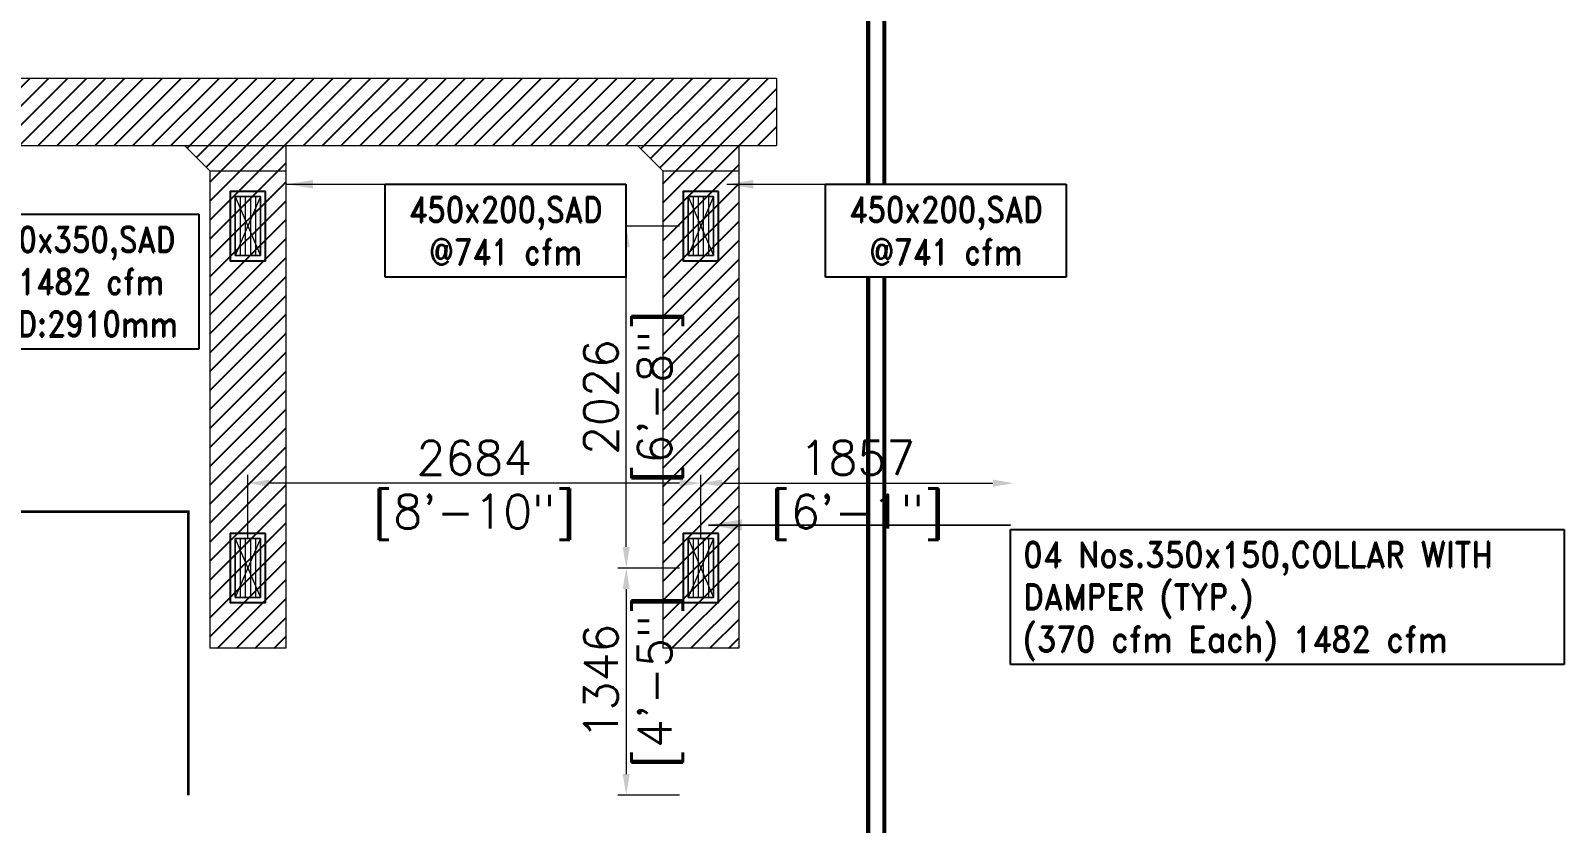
# Model space of a CAD drawing. Header units: millimetres. Extents: x -330573 to 5697, y 22061 to 198972.
# Drawn here: x -79740 to -70650, y 188735 to 193433 of the extents above; entities that cross this region are included whole.
import ezdxf

# ---------------------------------------------------------------- set-up
doc = ezdxf.new("R2010")
doc.units = ezdxf.units.MM
doc.linetypes.add('HIDDEN', pattern=[0.375, 0.25, -0.125])
for name, color, linetype, lineweight in [('VL-AC-ACCOUSTIC INSULATION', 32, 'Continuous', 25), ('VL-AC-DIM', 20, 'Continuous', 25), ('VL-AC-SA', 6, 'Continuous', 5), ('VL-AC-SA_TEXT_50', 7, 'Continuous', 25), ('VL-AC-SAT', 72, 'Continuous', 25), ('VL-AC-VRF PIPE', 152, 'Continuous', 30), ('VL-FC', 21, 'Continuous', 18)]:
    doc.layers.add(name, color=color, linetype=linetype, lineweight=lineweight)
doc.styles.add('ROMANS', font='romans.shx', dxfattribs={"height": 200})
doc.styles.add('VOLTAS - ROMAND', font='romand.shx', dxfattribs={"width": 0.85})
doc.dimstyles.new('VL_DIM', dxfattribs={"dimscale": 1.25, "dimtxt": 200, "dimasz": 125, "dimexe": 50, "dimexo": 50, "dimgap": 50, "dimtad": 1, "dimdec": 0, "dimrnd": 1, "dimzin": 9, "dimdsep": 46, "dimtxsty": 'ROMANS', "dimcen": 0.09, "dimdle": 35, "dimclrd": 7, "dimclre": 7, "dimclrt": 7, "dimadec": 0, "dimazin": 0, "dimtfac": 1, "dimtdec": 0, "dimtmove": 2, "dimatfit": 3, "dimfxl": 1, "dimtolj": 1, "dimtzin": 0, "dimlwd": 15, "dimlwe": 15, "dimarcsym": 1})
doc.dimstyles.new('VOLTAS', dxfattribs={"dimscale": 100, "dimtxt": 2, "dimasz": 2, "dimexe": 0.5, "dimexo": 0.5, "dimgap": 0.5, "dimtad": 1, "dimdec": 0, "dimzin": 12, "dimdsep": 46, "dimtxsty": 'ROMANS', "dimcen": 10, "dimdle": 100, "dimclrd": 7, "dimclre": 7, "dimclrt": 7, "dimadec": 0, "dimazin": 0, "dimtfac": 1, "dimtdec": 0, "dimtmove": 1, "dimatfit": 3, "dimfxl": 0.18, "dimtolj": 1, "dimtzin": 0, "dimarcsym": 2})

# ---------------------------------------------------------------- blocks, each defined once
blk = doc.blocks.new('*U280')
at = {"color": 252, "lineweight": 9}
for p, q in [((783227.3, 315085.6), (783227.3, 315435.6)), ((783257.3, 315085.6), (783257.3, 315435.6)), ((783287.3, 315085.6), (783287.3, 315435.6)), ((783317.3, 315085.6), (783317.3, 315435.6))]:
    blk.add_line(p, q, dxfattribs=at)
at = {"layer": 'VL-AC-SAT'}
blk.add_lwpolyline([(783167.3, 315055.6), (783377.3, 315055.6), (783377.3, 315465.6), (783167.3, 315465.6)], close=True, dxfattribs=at)
at = {"layer": 'VL-AC-SAT', "lineweight": 20}
blk.add_lwpolyline([(783197.3, 315085.6), (783347.3, 315085.6), (783347.3, 315435.6), (783197.3, 315435.6)], close=True, dxfattribs=at)
blk = doc.blocks.new('*D186')
at = {"layer": 'Defpoints', "color": 0, "transparency": 16777216}
for p in [(-78452.5, 190751), (-78452.5, 190379.3), (-75768.2, 190379.3)]:
    blk.add_point(p, dxfattribs=at)
at = {"layer": 'VL-AC-DIM', "color": 7, "lineweight": 15, "transparency": 16777216}
for p, q in [((-78452.5, 190429.3), (-78452.5, 190801)), ((-75893.2, 190751), (-78327.5, 190751)), ((-75768.2, 190429.3), (-75768.2, 190801))]:
    blk.add_line(p, q, dxfattribs=at)
at = {"layer": 'VL-AC-DIM', "color": 7, "transparency": 16777216}
for points in [[(-78327.5, 190771.9), (-78327.5, 190730.2), (-78452.5, 190751)], [(-75893.2, 190771.9), (-75893.2, 190730.2), (-75768.2, 190751)]]:
    blk.add_solid(points, dxfattribs=at)
at = {"layer": 'VL-AC-DIM', "color": 7, "transparency": 16777216, "char_height": 200, "attachment_point": 5, "style": 'ROMANS'}
for s, insert in [('\\A1;2684', (-77110.4, 190901)), ('\\A1;[8\'-10"]', (-77110.4, 190548.7))]:
    blk.add_mtext(s, dxfattribs=dict(at, insert=insert))
blk = doc.blocks.new('*D187')
at = {"layer": 'Defpoints', "color": 0, "transparency": 16777216}
for p in [(-73911.2, 190751), (-73911.2, 190751), (-75768.2, 190379.3)]:
    blk.add_point(p, dxfattribs=at)
at = {"layer": 'VL-AC-DIM', "color": 7, "lineweight": 15, "transparency": 16777216}
for p, q in [((-75768.2, 190429.3), (-75768.2, 190801)), ((-75643.2, 190751), (-74036.2, 190751))]:
    blk.add_line(p, q, dxfattribs=at)
at = {"layer": 'VL-AC-DIM', "color": 7, "transparency": 16777216}
for points in [[(-75643.2, 190771.9), (-75643.2, 190730.2), (-75768.2, 190751)], [(-74036.2, 190771.9), (-74036.2, 190730.2), (-73911.2, 190751)]]:
    blk.add_solid(points, dxfattribs=at)
at = {"layer": 'VL-AC-DIM', "color": 7, "transparency": 16777216, "char_height": 200, "attachment_point": 5, "style": 'ROMANS'}
for s, insert in [('\\A1;1857', (-74839.7, 190901)), ('\\A1;[6\'-1"]', (-74839.7, 190548.7))]:
    blk.add_mtext(s, dxfattribs=dict(at, insert=insert))
blk = doc.blocks.new('*D188')
at = {"layer": 'Defpoints', "color": 0, "transparency": 16777216}
for p in [(-75843.2, 190247.8), (-76209.9, 188901.9), (-75843.2, 188901.9)]:
    blk.add_point(p, dxfattribs=at)
at = {"layer": 'VL-AC-DIM', "color": 7, "lineweight": 15, "transparency": 16777216}
for p, q in [((-75893.2, 190247.8), (-76259.9, 190247.8)), ((-76209.9, 190122.8), (-76209.9, 189026.9)), ((-75893.2, 188901.9), (-76259.9, 188901.9))]:
    blk.add_line(p, q, dxfattribs=at)
at = {"layer": 'VL-AC-DIM', "color": 7, "transparency": 16777216}
for points in [[(-76230.8, 190122.8), (-76189.1, 190122.8), (-76209.9, 190247.8)], [(-76230.8, 189026.9), (-76189.1, 189026.9), (-76209.9, 188901.9)]]:
    blk.add_solid(points, dxfattribs=at)
at = {"layer": 'VL-AC-DIM', "color": 7, "transparency": 16777216, "char_height": 200, "attachment_point": 5, "rotation": 90, "style": 'ROMANS'}
for s, insert in [('\\A1;[4\'-5"]', (-76007.6, 189574.8)), ('\\A1;1346', (-76359.9, 189574.8))]:
    blk.add_mtext(s, dxfattribs=dict(at, insert=insert))
blk = doc.blocks.new('*D189')
at = {"layer": 'Defpoints', "color": 0, "transparency": 16777216}
for p in [(-76209.9, 192274.3), (-75843.2, 192274.3), (-75843.2, 190247.8)]:
    blk.add_point(p, dxfattribs=at)
at = {"layer": 'VL-AC-DIM', "color": 7, "lineweight": 15, "transparency": 16777216}
for p, q in [((-75893.2, 192274.3), (-76259.9, 192274.3)), ((-76209.9, 190372.8), (-76209.9, 192149.3)), ((-75893.2, 190247.8), (-76259.9, 190247.8))]:
    blk.add_line(p, q, dxfattribs=at)
at = {"layer": 'VL-AC-DIM', "color": 7, "transparency": 16777216}
for points in [[(-76230.8, 192149.3), (-76189.1, 192149.3), (-76209.9, 192274.3)], [(-76230.8, 190372.8), (-76189.1, 190372.8), (-76209.9, 190247.8)]]:
    blk.add_solid(points, dxfattribs=at)
at = {"layer": 'VL-AC-DIM', "color": 7, "transparency": 16777216, "char_height": 200, "attachment_point": 5, "rotation": 90, "style": 'ROMANS'}
for s, insert in [('\\A1;[6\'-8"]', (-76007.6, 191261)), ('\\A1;2026', (-76359.9, 191261))]:
    blk.add_mtext(s, dxfattribs=dict(at, insert=insert))

msp = doc.modelspace()

# ---------------------------------------------------------------- linework, layer by layer
at = {"layer": 'VL-AC-SA'}
msp.add_line((-75318.2, 193151.9), (-75318.2, 192751.9), dxfattribs=at)
at = {"layer": 'VL-AC-SA', "ltscale": 150}
for p, q in [((-78377.5, 192449.3), (-78527.5, 192099.3)), ((-78527.5, 192449.3), (-78377.5, 192099.3)), ((-75693.2, 192449.3), (-75843.2, 192099.3)), ((-75843.2, 192449.3), (-75693.2, 192099.3)), ((-78377.5, 190422.8), (-78527.5, 190072.8)), ((-78527.5, 190422.8), (-78377.5, 190072.8)), ((-75693.2, 190422.8), (-75843.2, 190072.8)), ((-75843.2, 190422.8), (-75693.2, 190072.8))]:
    msp.add_line(p, q, dxfattribs=at)
at = {"layer": 'VL-AC-SA'}
for points in [[(-80910.9, 191556.9), (-80816.6, 191556.9, 0.414214), (-80666.6, 191706.9), (-80666.6, 192601.9, -0.414214), (-80116.6, 193151.9), (-75318.2, 193151.9)], [(-80910.9, 191156.9), (-80816.6, 191156.9, 0.414214), (-80266.6, 191706.9), (-80266.6, 192601.9, -0.414214), (-80116.6, 192751.9), (-75318.2, 192751.9)]]:
    msp.add_lwpolyline(points, format="xyb", dxfattribs=at)
for points in [[(-78677.5, 192601.9), (-78827.5, 192751.9)], [(-78227.5, 192751.9), (-78227.5, 189772.8)], [(-75993.2, 192601.9), (-76143.2, 192751.9)], [(-75543.2, 192751.9), (-75543.2, 189772.8)], [(-78677.5, 192601.9), (-78677.5, 189772.8)], [(-78677.5, 192601.9), (-78227.5, 192601.9)], [(-75993.2, 192601.9), (-75993.2, 189772.8)], [(-75993.2, 192601.9), (-75543.2, 192601.9)], [(-78227.5, 189772.8), (-78677.5, 189772.8)], [(-75543.2, 189772.8), (-75993.2, 189772.8)]]:
    msp.add_lwpolyline(points, dxfattribs=at)
at = {"layer": 'VL-AC-SA', "ltscale": 150}
for points in [[(-78377.5, 192449.3), (-78377.5, 192099.3), (-78527.5, 192099.3), (-78527.5, 192449.3)], [(-75693.2, 192449.3), (-75693.2, 192099.3), (-75843.2, 192099.3), (-75843.2, 192449.3)], [(-78377.5, 190422.8), (-78377.5, 190072.8), (-78527.5, 190072.8), (-78527.5, 190422.8)], [(-75693.2, 190422.8), (-75693.2, 190072.8), (-75843.2, 190072.8), (-75843.2, 190422.8)]]:
    msp.add_lwpolyline(points, close=True, dxfattribs=at)
at = {"layer": 'VL-AC-VRF PIPE', "const_width": 25}
for points in [[(-77231, 180586.2), (-77404.1, 180586.2), (-77404.1, 181046.3), (-74775.8, 181046.3), (-74775.8, 196647.7), (-78105.3, 196647.7), (-78105.3, 197097.5), (-78653.7, 197097.5)], [(-75553.2, 168889.9), (-75553.2, 168580.4), (-74679.8, 168580.4), (-74679.8, 197070.6), (-76142.9, 197070.6)]]:
    msp.add_lwpolyline(points, dxfattribs=at)
at = {"layer": 'VL-FC', "const_width": 15}
msp.add_lwpolyline([(-74570.9, 171091.9), (-77200.7, 171091.9), (-77200.7, 170501.3), (-109889.9, 170501.3), (-109889.9, 171091.9), (-111960.9, 171091.9), (-111961.4, 190581.8), (-78805.9, 190581.8), (-78805.9, 188901.9)], dxfattribs=at)

# ---------------------------------------------------------------- block references
at = {"layer": 'VL-AC-SAT', "linetype": 'HIDDEN', "lineweight": 0, "rotation": 180}
for p in [(704819.7, 507534.8), (707504.1, 507534.8), (704819.7, 505508.4), (707504.1, 505508.4)]:
    msp.add_blockref('*U280', p, dxfattribs=at)

# ---------------------------------------------------------------- texts
at = {"layer": 'VL-AC-SA_TEXT_50', "insert": (-72290.7, 190052.3, 0), "char_height": 150, "width": 3132.214, "attachment_point": 5, "style": 'VOLTAS - ROMAND', "bg_fill": 19, "box_fill_scale": 1.5, "bg_fill_color": 256, "bg_fill_transparency": 0}
msp.add_mtext('\\pxql;{\\W0.9;\\C7;04 Nos.350x150,COLLAR WITH\\PDAMPER (TYP.)\\P(370 cfm Each) 1482 cfm }', dxfattribs=at)

# ---------------------------------------------------------------- dimensions: what is measured, and where the dimension line sits
at = {"layer": 'VL-AC-DIM'}
for base, p1, p2, picture, middle in [((-76209.936, 192274.2506), (-75843.1974, 190247.7618), (-75843.1974, 192274.2506), '*D189', (-76209.936, 191261.0062)), ((-76209.9, 188901.9), (-75843.2, 190247.8), (-75843.2, 188901.9), '*D188', (-76209.9, 189574.8))]:
    dim = msp.add_linear_dim(base=base, p1=p1, p2=p2, angle=90, dimstyle='VL_DIM', override={"dimscale": 1, "dimpost": '\\X'}, dxfattribs=at)
    dim.commit()
    dim.dimension.update_dxf_attribs({"geometry": picture, "text_midpoint": middle})
dim = msp.add_linear_dim(base=(-78452.5, 190751), p1=(-75768.2, 190379.3), p2=(-78452.5, 190379.3), dimstyle='VL_DIM', override={"dimscale": 1, "dimpost": '\\X'}, dxfattribs=at)
dim.commit()
dim.dimension.update_dxf_attribs({"geometry": '*D186', "text_midpoint": (-77110.4, 190751)})

# ---------------------------------------------------------------- next in the draw order: texts
at = {"layer": 'VL-AC-SA_TEXT_50', "char_height": 150, "width": 1276.5, "attachment_point": 5, "style": 'VOLTAS - ROMAND', "bg_fill": 19, "box_fill_scale": 1.5, "bg_fill_color": 256, "bg_fill_transparency": 0}
for s, insert in [('450x200,SAD\\P@741 cfm ', (-76924.8, 192247.5, 0)), ('450x200,SAD\\P@741 cfm ', (-74315.4, 192247.5, 0)), ('400x350,SAD\\P@1482 cfm\\PBOD:2910mm ', (-79456.8, 191945.3, 0))]:
    msp.add_mtext(s, dxfattribs=dict(at, insert=insert))

# ---------------------------------------------------------------- next in the draw order: dimensions: what is measured, and where the dimension line sits
at = {"layer": 'VL-AC-DIM'}
dim = msp.add_linear_dim(base=(-73911.2, 190751), p1=(-75768.2, 190379.3), p2=(-73911.2, 190751), dimstyle='VL_DIM', override={"dimscale": 1, "dimpost": '\\X'}, dxfattribs=at)
dim.commit()
dim.dimension.update_dxf_attribs({"geometry": '*D187', "text_midpoint": (-74839.7, 190751)})

# ---------------------------------------------------------------- next in the draw order: leaders
at = {"layer": 'VL-AC-SA_TEXT_50'}
msp.add_leader([(-75723.2, 190503, 0), (-73933.2, 190504.8, 0)], dimstyle='VOLTAS', override={"dimtad": 0}, dxfattribs=at)

# ---------------------------------------------------------------- next in the draw order: hatches: boundary and pattern name
at = {"layer": 'VL-AC-ACCOUSTIC INSULATION'}
h = msp.add_hatch(dxfattribs=at)
h.set_pattern_fill('ANSI31', color=8, scale=25)
h.set_pattern_definition([(45, (-79961.36, 1654.86), (-56.1266, 56.1266), [])])
h.paths.add_polyline_path([(-85870.6, 191606.9), (-85870.6, 191303), (-85908.6, 191303), (-85908.7, 190779.4), (-86158.7, 190779.4), (-86158.6, 191303), (-86884.7, 191303.1), (-87034, 191153.8), (-87034.1, 190779.9), (-87284.1, 190779.9), (-87284, 191303.2), (-88009.4, 191303.3), (-88159.4, 191153.4), (-88159.5, 190779.4), (-88409.5, 190779.5), (-88409.4, 191303.4), (-89184.5, 191303.5), (-89334.4, 191153.7), (-89334.5, 190779.8), (-89584.5, 190779.8), (-89584.4, 191303.6), (-90123.4, 191303.7), (-90123.4, 191606.9)])
edge = h.paths.add_edge_path()
edge.add_line((-84920.6, 191606.9), (-81510.9, 191606.9))
edge.add_line((-81510.9, 191606.9), (-80910.9, 191556.9))
edge.add_line((-80910.9, 191556.9), (-80816.6, 191556.9))
edge.add_arc((-80816.6, 191706.9), 150, 270, 360)
edge.add_line((-80666.6, 191706.9), (-80666.6, 192601.9))
edge.add_arc((-80116.6, 192601.9), 550, 90, 180, ccw=False)
edge.add_line((-80116.6, 193151.9), (-75318.2, 193151.9))
edge.add_line((-75318.2, 193151.9), (-75318.2, 192751.9))
edge.add_line((-75318.2, 192751.9), (-75543.2, 192751.9))
edge.add_line((-75543.2, 192751.9), (-75543.2, 189772.8))
edge.add_line((-75543.2, 189772.8), (-75993.2, 189772.8))
edge.add_line((-75993.2, 189772.8), (-75993.2, 192601.9))
edge.add_line((-75993.2, 192601.9), (-76143.2, 192751.9))
edge.add_line((-76143.2, 192751.9), (-78227.5, 192751.9))
edge.add_line((-78227.5, 192751.9), (-78227.5, 189772.8))
edge.add_line((-78227.5, 189772.8), (-78677.5, 189772.8))
edge.add_line((-78677.5, 189772.8), (-78677.5, 192601.9))
edge.add_line((-78677.5, 192601.9), (-78827.5, 192751.9))
edge.add_line((-78827.5, 192751.9), (-80116.6, 192751.9))
edge.add_arc((-80116.6, 192601.9), 150, 90, 180)
edge.add_line((-80266.6, 192601.9), (-80266.6, 191706.9))
edge.add_arc((-80816.6, 191706.9), 550, -90, 0, ccw=False)
edge.add_line((-80816.6, 191156.9), (-80910.9, 191156.9))
edge.add_line((-80910.9, 191156.9), (-81510.9, 191156.9))
edge.add_line((-81510.9, 191156.9), (-81584.5, 191156.9))
edge.add_line((-81584.5, 191156.9), (-81584.5, 190779.5))
edge.add_line((-81584.5, 190779.5), (-81834.5, 190779.5))
edge.add_line((-81834.5, 190779.5), (-81834.4, 191006.8))
edge.add_line((-81834.4, 191006.8), (-81984.5, 191156.9))
edge.add_line((-81984.5, 191156.9), (-82859.5, 191156.9))
edge.add_line((-82859.5, 191156.9), (-82859.5, 190779.8))
edge.add_line((-82859.5, 190779.8), (-83109.5, 190779.8))
edge.add_line((-83109.5, 190779.8), (-83109.4, 191006.8))
edge.add_line((-83109.4, 191006.8), (-83259.5, 191156.9))
edge.add_line((-83259.5, 191156.9), (-84134.5, 191156.9))
edge.add_line((-84134.5, 191156.9), (-84134.5, 190780.1))
edge.add_line((-84134.5, 190780.1), (-84384.5, 190780.1))
edge.add_line((-84384.5, 190780.1), (-84384.4, 191006.8))
edge.add_line((-84384.4, 191006.8), (-84534.5, 191156.9))
edge.add_line((-84534.5, 191156.9), (-84920.6, 191156.9))
edge.add_line((-84920.6, 191156.9), (-84920.6, 191606.9))

# ---------------------------------------------------------------- next in the draw order: leaders
at = {"layer": 'VL-AC-SA_TEXT_50'}
for points in [[(-78222, 192522.3), (-77638.3, 192522.3)], [(-75612.6, 192522.3), (-75028.9, 192522.3)]]:
    msp.add_leader(points, dimstyle='VL_DIM', override={"dimtad": 0, "dimclrd": 256}, dxfattribs=at)

doc.saveas('drawing.dxf')
